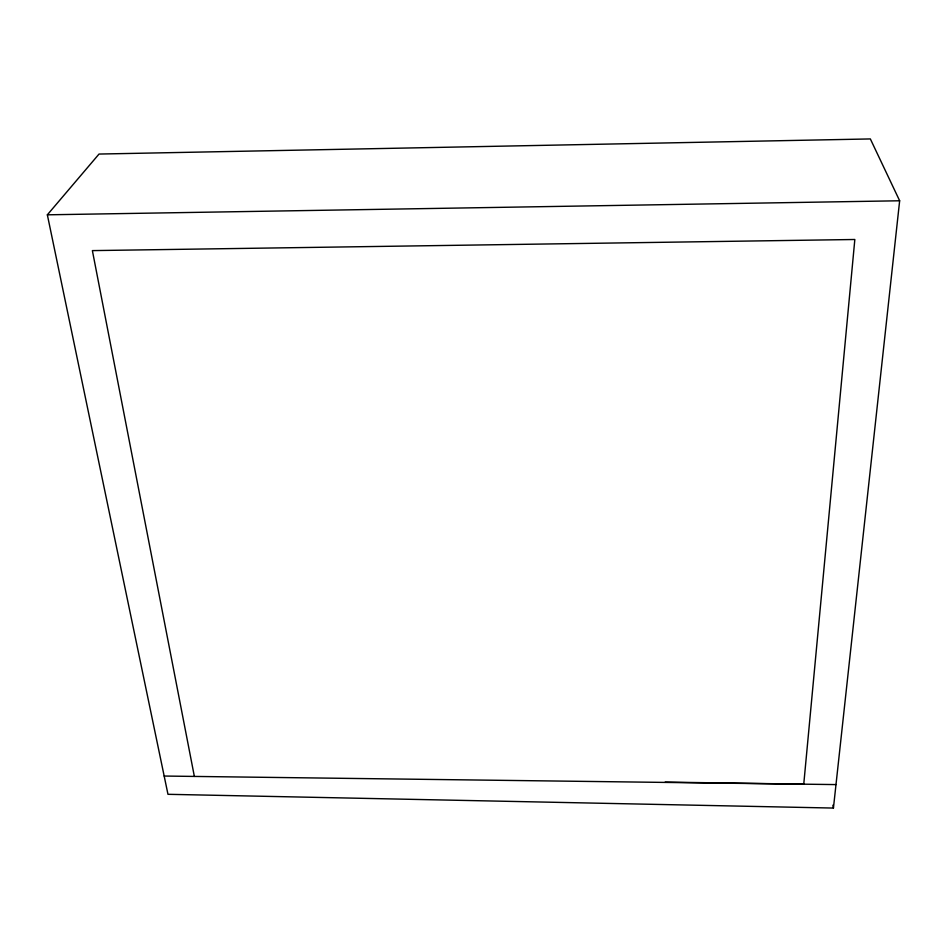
<?xml version="1.0" encoding="UTF-8"?>
<svg xmlns="http://www.w3.org/2000/svg" width="947" height="947" viewBox="0 0 947 947"><rect width="100%" height="100%" fill="white"/><g stroke="black" fill="none" stroke-linecap="round" stroke-linejoin="round"><path stroke-width="1.42" d="M833.431 808.063L899.65 200.776L870.352 138.937L99.021 154.053L47.35 214.815L167.974 794.308L833.431 808.063L832.887 805.175M47.35 214.815L899.65 200.776M164.174 776.043L835.988 784.59M665.173 782.092L803.754 784.175L854.833 239.496L92.38 250.612L194.36 776.422"/></g></svg>
